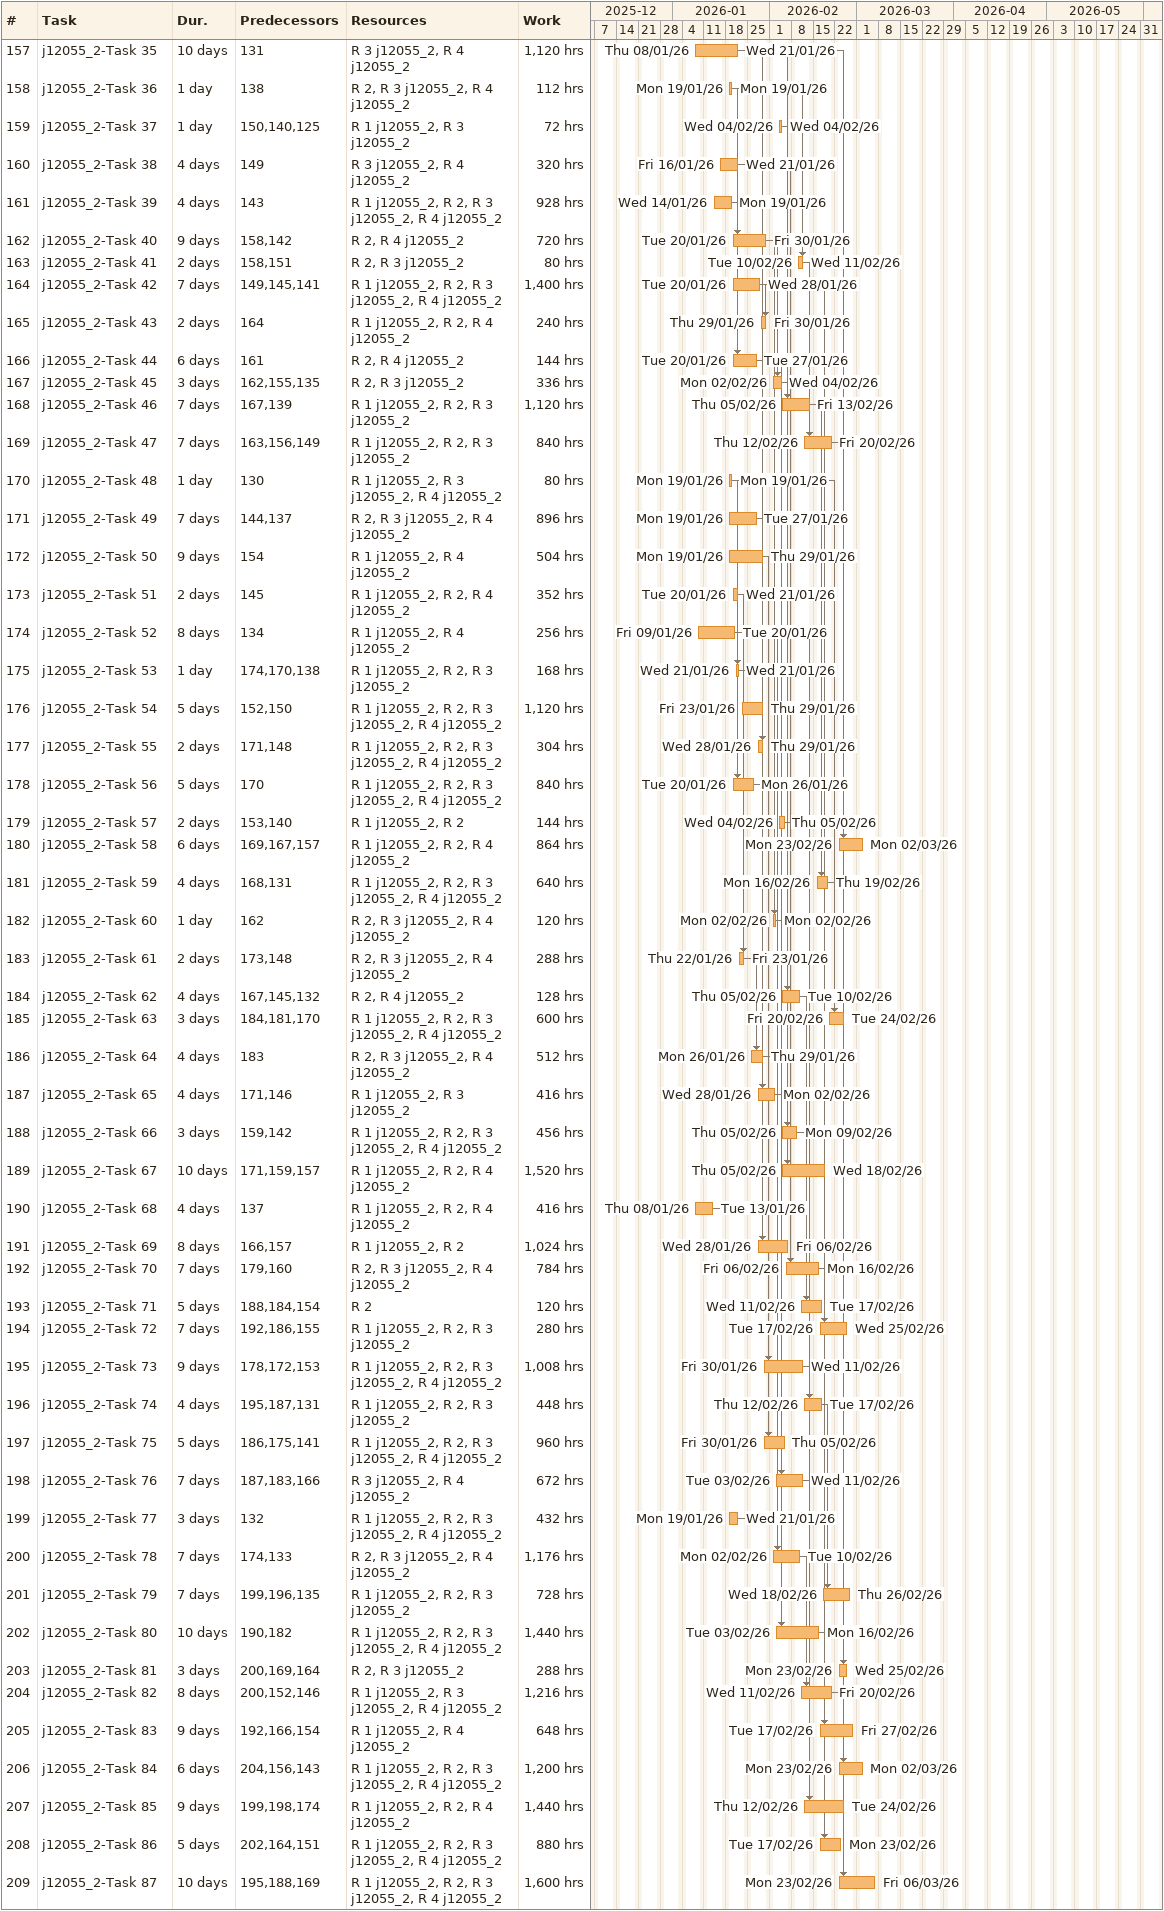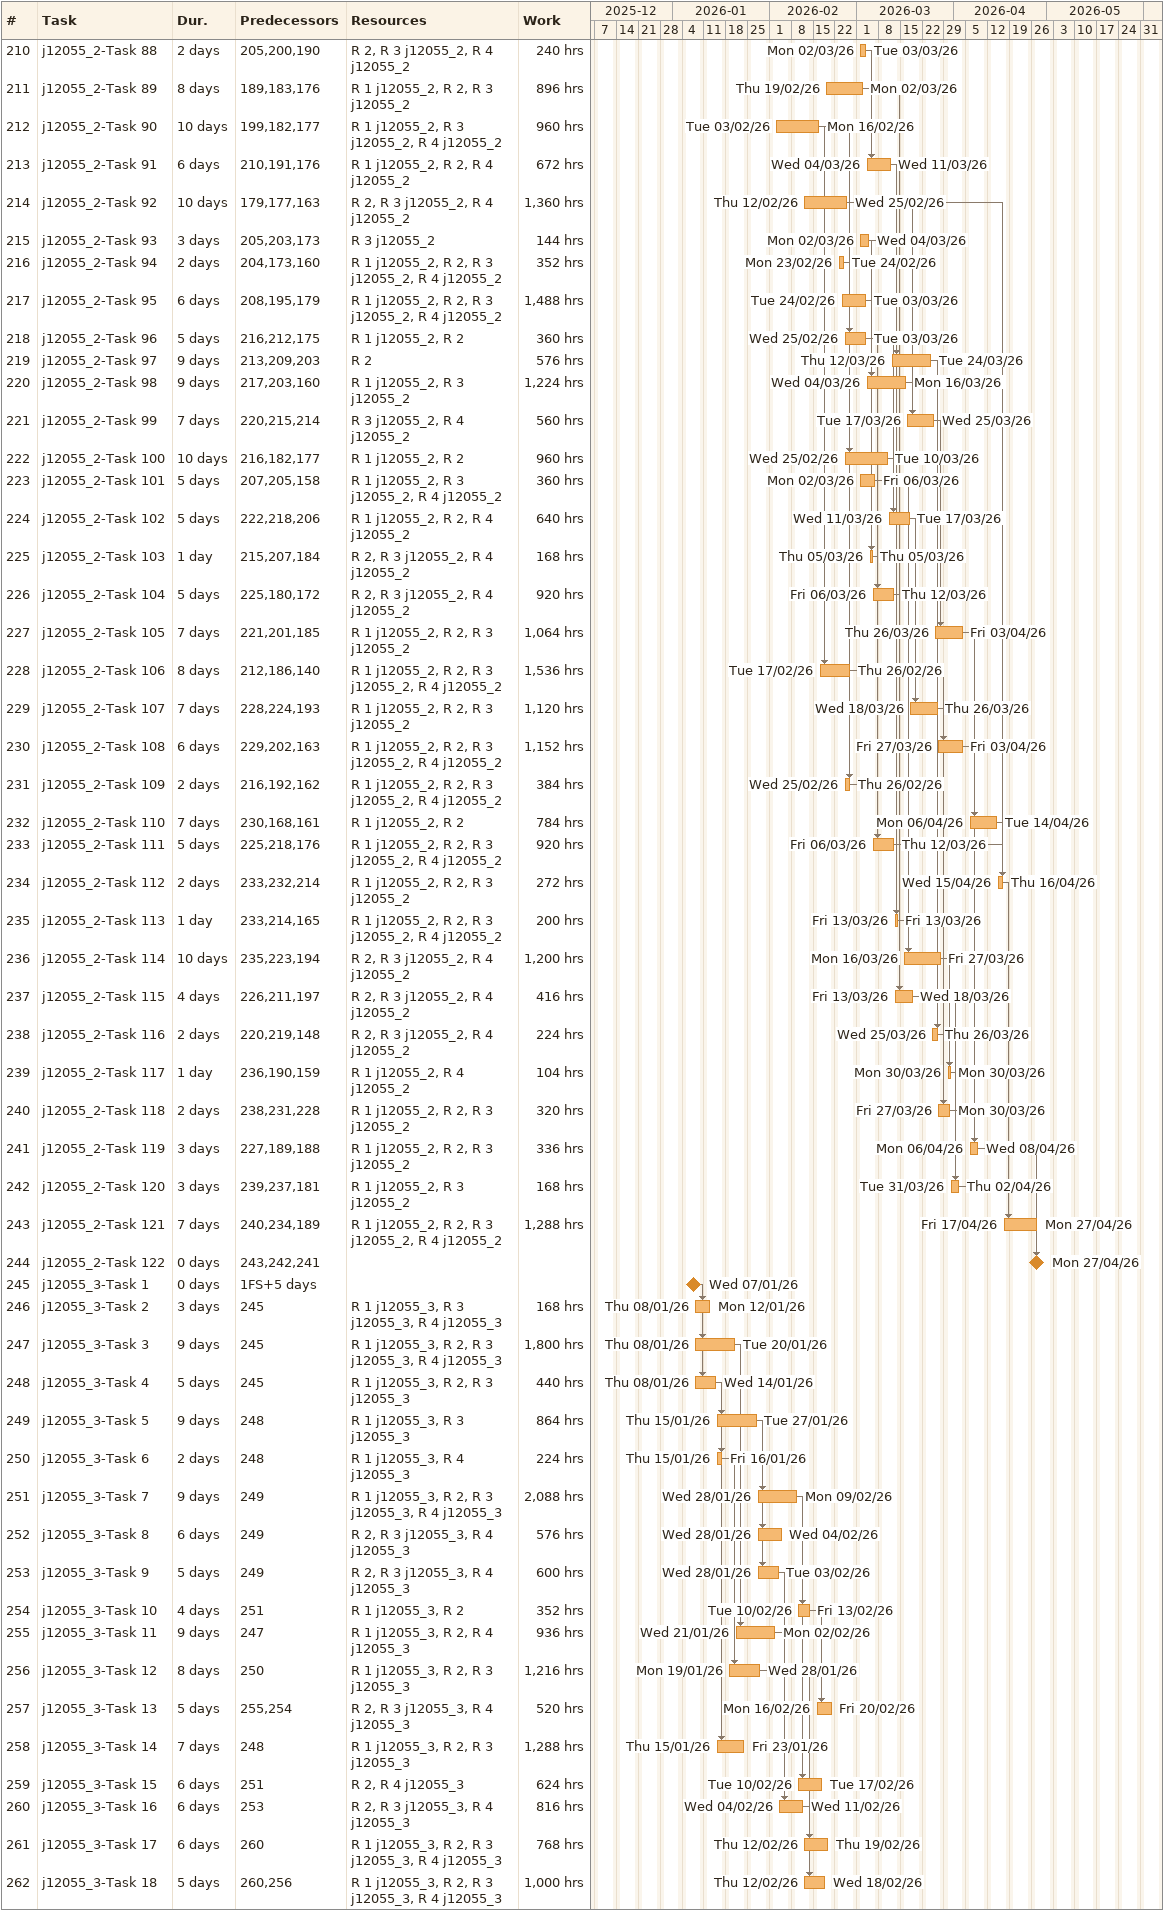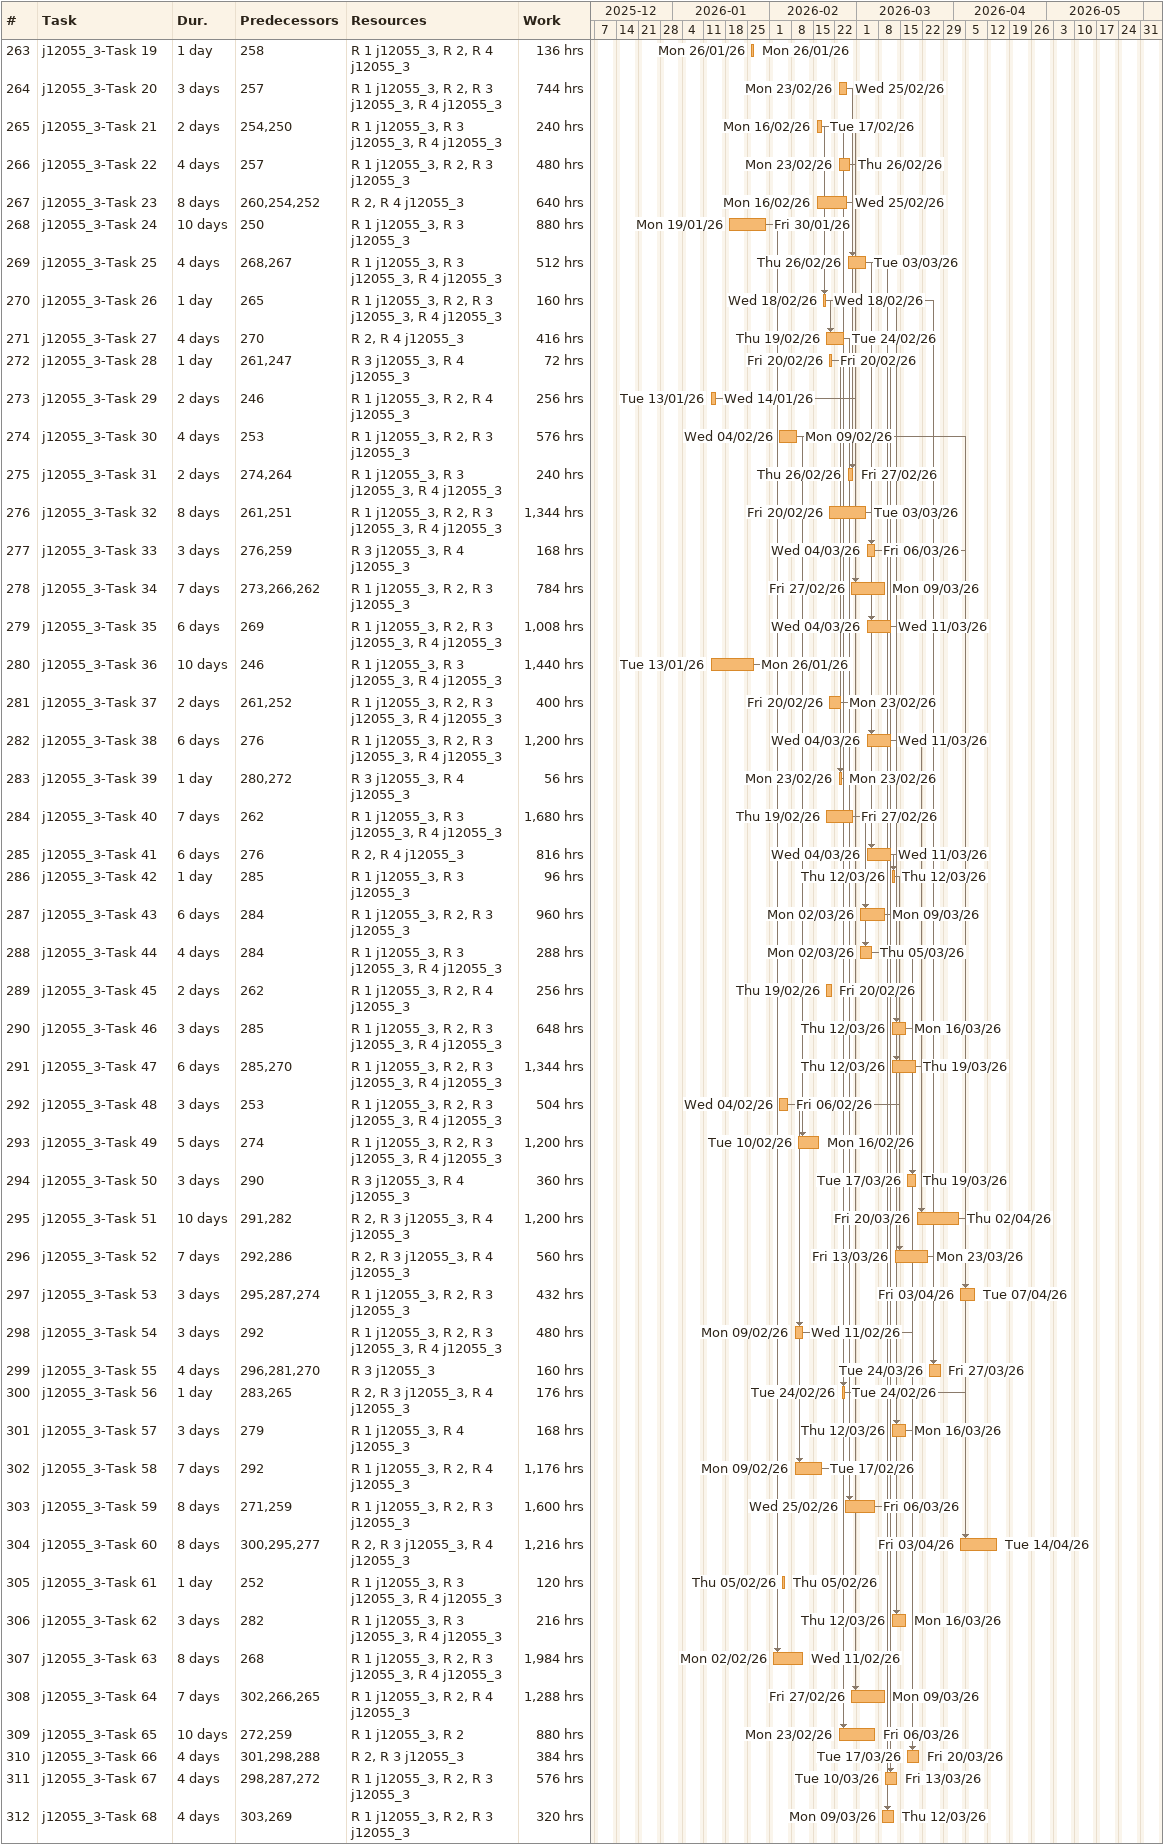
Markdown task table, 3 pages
| ID | Task | Duration | Start | Finish | Predecessors | Resources | Work (h) |
|---|---|---|---|---|---|---|---|
| 157 | j12055_2-Task 35 | 10d | 2026-01-08 | 2026-01-21 | 131 | R 3 j12055_2, R 4 j12055_2 | 1120 |
| 158 | j12055_2-Task 36 | 1d | 2026-01-19 | 2026-01-19 | 138 | R 2, R 3 j12055_2, R 4 j12055_2 | 112 |
| 159 | j12055_2-Task 37 | 1d | 2026-02-04 | 2026-02-04 | 150, 140, 125 | R 1 j12055_2, R 3 j12055_2 | 72 |
| 160 | j12055_2-Task 38 | 4d | 2026-01-16 | 2026-01-21 | 149 | R 3 j12055_2, R 4 j12055_2 | 320 |
| 161 | j12055_2-Task 39 | 4d | 2026-01-14 | 2026-01-19 | 143 | R 1 j12055_2, R 2, R 3 j12055_2, R 4 j12055_2 | 928 |
| 162 | j12055_2-Task 40 | 9d | 2026-01-20 | 2026-01-30 | 158, 142 | R 2, R 4 j12055_2 | 720 |
| 163 | j12055_2-Task 41 | 2d | 2026-02-10 | 2026-02-11 | 158, 151 | R 2, R 3 j12055_2 | 80 |
| 164 | j12055_2-Task 42 | 7d | 2026-01-20 | 2026-01-28 | 149, 145, 141 | R 1 j12055_2, R 2, R 3 j12055_2, R 4 j12055_2 | 1400 |
| 165 | j12055_2-Task 43 | 2d | 2026-01-29 | 2026-01-30 | 164 | R 1 j12055_2, R 2, R 4 j12055_2 | 240 |
| 166 | j12055_2-Task 44 | 6d | 2026-01-20 | 2026-01-27 | 161 | R 2, R 4 j12055_2 | 144 |
| 167 | j12055_2-Task 45 | 3d | 2026-02-02 | 2026-02-04 | 162, 155, 135 | R 2, R 3 j12055_2 | 336 |
| 168 | j12055_2-Task 46 | 7d | 2026-02-05 | 2026-02-13 | 167, 139 | R 1 j12055_2, R 2, R 3 j12055_2 | 1120 |
| 169 | j12055_2-Task 47 | 7d | 2026-02-12 | 2026-02-20 | 163, 156, 149 | R 1 j12055_2, R 2, R 3 j12055_2 | 840 |
| 170 | j12055_2-Task 48 | 1d | 2026-01-19 | 2026-01-19 | 130 | R 1 j12055_2, R 3 j12055_2, R 4 j12055_2 | 80 |
| 171 | j12055_2-Task 49 | 7d | 2026-01-19 | 2026-01-27 | 144, 137 | R 2, R 3 j12055_2, R 4 j12055_2 | 896 |
| 172 | j12055_2-Task 50 | 9d | 2026-01-19 | 2026-01-29 | 154 | R 1 j12055_2, R 4 j12055_2 | 504 |
| 173 | j12055_2-Task 51 | 2d | 2026-01-20 | 2026-01-21 | 145 | R 1 j12055_2, R 2, R 4 j12055_2 | 352 |
| 174 | j12055_2-Task 52 | 8d | 2026-01-09 | 2026-01-20 | 134 | R 1 j12055_2, R 4 j12055_2 | 256 |
| 175 | j12055_2-Task 53 | 1d | 2026-01-21 | 2026-01-21 | 174, 170, 138 | R 1 j12055_2, R 2, R 3 j12055_2 | 168 |
| 176 | j12055_2-Task 54 | 5d | 2026-01-23 | 2026-01-29 | 152, 150 | R 1 j12055_2, R 2, R 3 j12055_2, R 4 j12055_2 | 1120 |
| 177 | j12055_2-Task 55 | 2d | 2026-01-28 | 2026-01-29 | 171, 148 | R 1 j12055_2, R 2, R 3 j12055_2, R 4 j12055_2 | 304 |
| 178 | j12055_2-Task 56 | 5d | 2026-01-20 | 2026-01-26 | 170 | R 1 j12055_2, R 2, R 3 j12055_2, R 4 j12055_2 | 840 |
| 179 | j12055_2-Task 57 | 2d | 2026-02-04 | 2026-02-05 | 153, 140 | R 1 j12055_2, R 2 | 144 |
| 180 | j12055_2-Task 58 | 6d | 2026-02-23 | 2026-03-02 | 169, 167, 157 | R 1 j12055_2, R 2, R 4 j12055_2 | 864 |
| 181 | j12055_2-Task 59 | 4d | 2026-02-16 | 2026-02-19 | 168, 131 | R 1 j12055_2, R 2, R 3 j12055_2, R 4 j12055_2 | 640 |
| 182 | j12055_2-Task 60 | 1d | 2026-02-02 | 2026-02-02 | 162 | R 2, R 3 j12055_2, R 4 j12055_2 | 120 |
| 183 | j12055_2-Task 61 | 2d | 2026-01-22 | 2026-01-23 | 173, 148 | R 2, R 3 j12055_2, R 4 j12055_2 | 288 |
| 184 | j12055_2-Task 62 | 4d | 2026-02-05 | 2026-02-10 | 167, 145, 132 | R 2, R 4 j12055_2 | 128 |
| 185 | j12055_2-Task 63 | 3d | 2026-02-20 | 2026-02-24 | 184, 181, 170 | R 1 j12055_2, R 2, R 3 j12055_2, R 4 j12055_2 | 600 |
| 186 | j12055_2-Task 64 | 4d | 2026-01-26 | 2026-01-29 | 183 | R 2, R 3 j12055_2, R 4 j12055_2 | 512 |
| 187 | j12055_2-Task 65 | 4d | 2026-01-28 | 2026-02-02 | 171, 146 | R 1 j12055_2, R 3 j12055_2 | 416 |
| 188 | j12055_2-Task 66 | 3d | 2026-02-05 | 2026-02-09 | 159, 142 | R 1 j12055_2, R 2, R 3 j12055_2, R 4 j12055_2 | 456 |
| 189 | j12055_2-Task 67 | 10d | 2026-02-05 | 2026-02-18 | 171, 159, 157 | R 1 j12055_2, R 2, R 4 j12055_2 | 1520 |
| 190 | j12055_2-Task 68 | 4d | 2026-01-08 | 2026-01-13 | 137 | R 1 j12055_2, R 2, R 4 j12055_2 | 416 |
| 191 | j12055_2-Task 69 | 8d | 2026-01-28 | 2026-02-06 | 166, 157 | R 1 j12055_2, R 2 | 1024 |
| 192 | j12055_2-Task 70 | 7d | 2026-02-06 | 2026-02-16 | 179, 160 | R 2, R 3 j12055_2, R 4 j12055_2 | 784 |
| 193 | j12055_2-Task 71 | 5d | 2026-02-11 | 2026-02-17 | 188, 184, 154 | R 2 | 120 |
| 194 | j12055_2-Task 72 | 7d | 2026-02-17 | 2026-02-25 | 192, 186, 155 | R 1 j12055_2, R 2, R 3 j12055_2 | 280 |
| 195 | j12055_2-Task 73 | 9d | 2026-01-30 | 2026-02-11 | 178, 172, 153 | R 1 j12055_2, R 2, R 3 j12055_2, R 4 j12055_2 | 1008 |
| 196 | j12055_2-Task 74 | 4d | 2026-02-12 | 2026-02-17 | 195, 187, 131 | R 1 j12055_2, R 2, R 3 j12055_2 | 448 |
| 197 | j12055_2-Task 75 | 5d | 2026-01-30 | 2026-02-05 | 186, 175, 141 | R 1 j12055_2, R 2, R 3 j12055_2, R 4 j12055_2 | 960 |
| 198 | j12055_2-Task 76 | 7d | 2026-02-03 | 2026-02-11 | 187, 183, 166 | R 3 j12055_2, R 4 j12055_2 | 672 |
| 199 | j12055_2-Task 77 | 3d | 2026-01-19 | 2026-01-21 | 132 | R 1 j12055_2, R 2, R 3 j12055_2, R 4 j12055_2 | 432 |
| 200 | j12055_2-Task 78 | 7d | 2026-02-02 | 2026-02-10 | 174, 133 | R 2, R 3 j12055_2, R 4 j12055_2 | 1176 |
| 201 | j12055_2-Task 79 | 7d | 2026-02-18 | 2026-02-26 | 199, 196, 135 | R 1 j12055_2, R 2, R 3 j12055_2 | 728 |
| 202 | j12055_2-Task 80 | 10d | 2026-02-03 | 2026-02-16 | 190, 182 | R 1 j12055_2, R 2, R 3 j12055_2, R 4 j12055_2 | 1440 |
| 203 | j12055_2-Task 81 | 3d | 2026-02-23 | 2026-02-25 | 200, 169, 164 | R 2, R 3 j12055_2 | 288 |
| 204 | j12055_2-Task 82 | 8d | 2026-02-11 | 2026-02-20 | 200, 152, 146 | R 1 j12055_2, R 3 j12055_2, R 4 j12055_2 | 1216 |
| 205 | j12055_2-Task 83 | 9d | 2026-02-17 | 2026-02-27 | 192, 166, 154 | R 1 j12055_2, R 4 j12055_2 | 648 |
| 206 | j12055_2-Task 84 | 6d | 2026-02-23 | 2026-03-02 | 204, 156, 143 | R 1 j12055_2, R 2, R 3 j12055_2, R 4 j12055_2 | 1200 |
| 207 | j12055_2-Task 85 | 9d | 2026-02-12 | 2026-02-24 | 199, 198, 174 | R 1 j12055_2, R 2, R 4 j12055_2 | 1440 |
| 208 | j12055_2-Task 86 | 5d | 2026-02-17 | 2026-02-23 | 202, 164, 151 | R 1 j12055_2, R 2, R 3 j12055_2, R 4 j12055_2 | 880 |
| 209 | j12055_2-Task 87 | 10d | 2026-02-23 | 2026-03-06 | 195, 188, 169 | R 1 j12055_2, R 2, R 3 j12055_2, R 4 j12055_2 | 1600 |
| 210 | j12055_2-Task 88 | 2d | 2026-03-02 | 2026-03-03 | 205, 200, 190 | R 2, R 3 j12055_2, R 4 j12055_2 | 240 |
| 211 | j12055_2-Task 89 | 8d | 2026-02-19 | 2026-03-02 | 189, 183, 176 | R 1 j12055_2, R 2, R 3 j12055_2 | 896 |
| 212 | j12055_2-Task 90 | 10d | 2026-02-03 | 2026-02-16 | 199, 182, 177 | R 1 j12055_2, R 3 j12055_2, R 4 j12055_2 | 960 |
| 213 | j12055_2-Task 91 | 6d | 2026-03-04 | 2026-03-11 | 210, 191, 176 | R 1 j12055_2, R 2, R 4 j12055_2 | 672 |
| 214 | j12055_2-Task 92 | 10d | 2026-02-12 | 2026-02-25 | 179, 177, 163 | R 2, R 3 j12055_2, R 4 j12055_2 | 1360 |
| 215 | j12055_2-Task 93 | 3d | 2026-03-02 | 2026-03-04 | 205, 203, 173 | R 3 j12055_2 | 144 |
| 216 | j12055_2-Task 94 | 2d | 2026-02-23 | 2026-02-24 | 204, 173, 160 | R 1 j12055_2, R 2, R 3 j12055_2, R 4 j12055_2 | 352 |
| 217 | j12055_2-Task 95 | 6d | 2026-02-24 | 2026-03-03 | 208, 195, 179 | R 1 j12055_2, R 2, R 3 j12055_2, R 4 j12055_2 | 1488 |
| 218 | j12055_2-Task 96 | 5d | 2026-02-25 | 2026-03-03 | 216, 212, 175 | R 1 j12055_2, R 2 | 360 |
| 219 | j12055_2-Task 97 | 9d | 2026-03-12 | 2026-03-24 | 213, 209, 203 | R 2 | 576 |
| 220 | j12055_2-Task 98 | 9d | 2026-03-04 | 2026-03-16 | 217, 203, 160 | R 1 j12055_2, R 3 j12055_2 | 1224 |
| 221 | j12055_2-Task 99 | 7d | 2026-03-17 | 2026-03-25 | 220, 215, 214 | R 3 j12055_2, R 4 j12055_2 | 560 |
| 222 | j12055_2-Task 100 | 10d | 2026-02-25 | 2026-03-10 | 216, 182, 177 | R 1 j12055_2, R 2 | 960 |
| 223 | j12055_2-Task 101 | 5d | 2026-03-02 | 2026-03-06 | 207, 205, 158 | R 1 j12055_2, R 3 j12055_2, R 4 j12055_2 | 360 |
| 224 | j12055_2-Task 102 | 5d | 2026-03-11 | 2026-03-17 | 222, 218, 206 | R 1 j12055_2, R 2, R 4 j12055_2 | 640 |
| 225 | j12055_2-Task 103 | 1d | 2026-03-05 | 2026-03-05 | 215, 207, 184 | R 2, R 3 j12055_2, R 4 j12055_2 | 168 |
| 226 | j12055_2-Task 104 | 5d | 2026-03-06 | 2026-03-12 | 225, 180, 172 | R 2, R 3 j12055_2, R 4 j12055_2 | 920 |
| 227 | j12055_2-Task 105 | 7d | 2026-03-26 | 2026-04-03 | 221, 201, 185 | R 1 j12055_2, R 2, R 3 j12055_2 | 1064 |
| 228 | j12055_2-Task 106 | 8d | 2026-02-17 | 2026-02-26 | 212, 186, 140 | R 1 j12055_2, R 2, R 3 j12055_2, R 4 j12055_2 | 1536 |
| 229 | j12055_2-Task 107 | 7d | 2026-03-18 | 2026-03-26 | 228, 224, 193 | R 1 j12055_2, R 2, R 3 j12055_2 | 1120 |
| 230 | j12055_2-Task 108 | 6d | 2026-03-27 | 2026-04-03 | 229, 202, 163 | R 1 j12055_2, R 2, R 3 j12055_2, R 4 j12055_2 | 1152 |
| 231 | j12055_2-Task 109 | 2d | 2026-02-25 | 2026-02-26 | 216, 192, 162 | R 1 j12055_2, R 2, R 3 j12055_2, R 4 j12055_2 | 384 |
| 232 | j12055_2-Task 110 | 7d | 2026-04-06 | 2026-04-14 | 230, 168, 161 | R 1 j12055_2, R 2 | 784 |
| 233 | j12055_2-Task 111 | 5d | 2026-03-06 | 2026-03-12 | 225, 218, 176 | R 1 j12055_2, R 2, R 3 j12055_2, R 4 j12055_2 | 920 |
| 234 | j12055_2-Task 112 | 2d | 2026-04-15 | 2026-04-16 | 233, 232, 214 | R 1 j12055_2, R 2, R 3 j12055_2 | 272 |
| 235 | j12055_2-Task 113 | 1d | 2026-03-13 | 2026-03-13 | 233, 214, 165 | R 1 j12055_2, R 2, R 3 j12055_2, R 4 j12055_2 | 200 |
| 236 | j12055_2-Task 114 | 10d | 2026-03-16 | 2026-03-27 | 235, 223, 194 | R 2, R 3 j12055_2, R 4 j12055_2 | 1200 |
| 237 | j12055_2-Task 115 | 4d | 2026-03-13 | 2026-03-18 | 226, 211, 197 | R 2, R 3 j12055_2, R 4 j12055_2 | 416 |
| 238 | j12055_2-Task 116 | 2d | 2026-03-25 | 2026-03-26 | 220, 219, 148 | R 2, R 3 j12055_2, R 4 j12055_2 | 224 |
| 239 | j12055_2-Task 117 | 1d | 2026-03-30 | 2026-03-30 | 236, 190, 159 | R 1 j12055_2, R 4 j12055_2 | 104 |
| 240 | j12055_2-Task 118 | 2d | 2026-03-27 | 2026-03-30 | 238, 231, 228 | R 1 j12055_2, R 2, R 3 j12055_2 | 320 |
| 241 | j12055_2-Task 119 | 3d | 2026-04-06 | 2026-04-08 | 227, 189, 188 | R 1 j12055_2, R 2, R 3 j12055_2 | 336 |
| 242 | j12055_2-Task 120 | 3d | 2026-03-31 | 2026-04-02 | 239, 237, 181 | R 1 j12055_2, R 3 j12055_2 | 168 |
| 243 | j12055_2-Task 121 | 7d | 2026-04-17 | 2026-04-27 | 240, 234, 189 | R 1 j12055_2, R 2, R 3 j12055_2, R 4 j12055_2 | 1288 |
| 244 | j12055_2-Task 122 | 0d | 2026-04-27 | 2026-04-27 | 243, 242, 241 |  |  |
| 245 | j12055_3-Task 1 | 0d | 2026-01-07 | 2026-01-07 | 1FS+5d |  |  |
| 246 | j12055_3-Task 2 | 3d | 2026-01-08 | 2026-01-12 | 245 | R 1 j12055_3, R 3 j12055_3, R 4 j12055_3 | 168 |
| 247 | j12055_3-Task 3 | 9d | 2026-01-08 | 2026-01-20 | 245 | R 1 j12055_3, R 2, R 3 j12055_3, R 4 j12055_3 | 1800 |
| 248 | j12055_3-Task 4 | 5d | 2026-01-08 | 2026-01-14 | 245 | R 1 j12055_3, R 2, R 3 j12055_3 | 440 |
| 249 | j12055_3-Task 5 | 9d | 2026-01-15 | 2026-01-27 | 248 | R 1 j12055_3, R 3 j12055_3 | 864 |
| 250 | j12055_3-Task 6 | 2d | 2026-01-15 | 2026-01-16 | 248 | R 1 j12055_3, R 4 j12055_3 | 224 |
| 251 | j12055_3-Task 7 | 9d | 2026-01-28 | 2026-02-09 | 249 | R 1 j12055_3, R 2, R 3 j12055_3, R 4 j12055_3 | 2088 |
| 252 | j12055_3-Task 8 | 6d | 2026-01-28 | 2026-02-04 | 249 | R 2, R 3 j12055_3, R 4 j12055_3 | 576 |
| 253 | j12055_3-Task 9 | 5d | 2026-01-28 | 2026-02-03 | 249 | R 2, R 3 j12055_3, R 4 j12055_3 | 600 |
| 254 | j12055_3-Task 10 | 4d | 2026-02-10 | 2026-02-13 | 251 | R 1 j12055_3, R 2 | 352 |
| 255 | j12055_3-Task 11 | 9d | 2026-01-21 | 2026-02-02 | 247 | R 1 j12055_3, R 2, R 4 j12055_3 | 936 |
| 256 | j12055_3-Task 12 | 8d | 2026-01-19 | 2026-01-28 | 250 | R 1 j12055_3, R 2, R 3 j12055_3 | 1216 |
| 257 | j12055_3-Task 13 | 5d | 2026-02-16 | 2026-02-20 | 255, 254 | R 2, R 3 j12055_3, R 4 j12055_3 | 520 |
| 258 | j12055_3-Task 14 | 7d | 2026-01-15 | 2026-01-23 | 248 | R 1 j12055_3, R 2, R 3 j12055_3 | 1288 |
| 259 | j12055_3-Task 15 | 6d | 2026-02-10 | 2026-02-17 | 251 | R 2, R 4 j12055_3 | 624 |
| 260 | j12055_3-Task 16 | 6d | 2026-02-04 | 2026-02-11 | 253 | R 2, R 3 j12055_3, R 4 j12055_3 | 816 |
| 261 | j12055_3-Task 17 | 6d | 2026-02-12 | 2026-02-19 | 260 | R 1 j12055_3, R 2, R 3 j12055_3, R 4 j12055_3 | 768 |
| 262 | j12055_3-Task 18 | 5d | 2026-02-12 | 2026-02-18 | 260, 256 | R 1 j12055_3, R 2, R 3 j12055_3, R 4 j12055_3 | 1000 |
| 263 | j12055_3-Task 19 | 1d | 2026-01-26 | 2026-01-26 | 258 | R 1 j12055_3, R 2, R 4 j12055_3 | 136 |
| 264 | j12055_3-Task 20 | 3d | 2026-02-23 | 2026-02-25 | 257 | R 1 j12055_3, R 2, R 3 j12055_3, R 4 j12055_3 | 744 |
| 265 | j12055_3-Task 21 | 2d | 2026-02-16 | 2026-02-17 | 254, 250 | R 1 j12055_3, R 3 j12055_3, R 4 j12055_3 | 240 |
| 266 | j12055_3-Task 22 | 4d | 2026-02-23 | 2026-02-26 | 257 | R 1 j12055_3, R 2, R 3 j12055_3 | 480 |
| 267 | j12055_3-Task 23 | 8d | 2026-02-16 | 2026-02-25 | 260, 254, 252 | R 2, R 4 j12055_3 | 640 |
| 268 | j12055_3-Task 24 | 10d | 2026-01-19 | 2026-01-30 | 250 | R 1 j12055_3, R 3 j12055_3 | 880 |
| 269 | j12055_3-Task 25 | 4d | 2026-02-26 | 2026-03-03 | 268, 267 | R 1 j12055_3, R 3 j12055_3, R 4 j12055_3 | 512 |
| 270 | j12055_3-Task 26 | 1d | 2026-02-18 | 2026-02-18 | 265 | R 1 j12055_3, R 2, R 3 j12055_3, R 4 j12055_3 | 160 |
| 271 | j12055_3-Task 27 | 4d | 2026-02-19 | 2026-02-24 | 270 | R 2, R 4 j12055_3 | 416 |
| 272 | j12055_3-Task 28 | 1d | 2026-02-20 | 2026-02-20 | 261, 247 | R 3 j12055_3, R 4 j12055_3 | 72 |
| 273 | j12055_3-Task 29 | 2d | 2026-01-13 | 2026-01-14 | 246 | R 1 j12055_3, R 2, R 4 j12055_3 | 256 |
| 274 | j12055_3-Task 30 | 4d | 2026-02-04 | 2026-02-09 | 253 | R 1 j12055_3, R 2, R 3 j12055_3 | 576 |
| 275 | j12055_3-Task 31 | 2d | 2026-02-26 | 2026-02-27 | 274, 264 | R 1 j12055_3, R 3 j12055_3, R 4 j12055_3 | 240 |
| 276 | j12055_3-Task 32 | 8d | 2026-02-20 | 2026-03-03 | 261, 251 | R 1 j12055_3, R 2, R 3 j12055_3, R 4 j12055_3 | 1344 |
| 277 | j12055_3-Task 33 | 3d | 2026-03-04 | 2026-03-06 | 276, 259 | R 3 j12055_3, R 4 j12055_3 | 168 |
| 278 | j12055_3-Task 34 | 7d | 2026-02-27 | 2026-03-09 | 273, 266, 262 | R 1 j12055_3, R 2, R 3 j12055_3 | 784 |
| 279 | j12055_3-Task 35 | 6d | 2026-03-04 | 2026-03-11 | 269 | R 1 j12055_3, R 2, R 3 j12055_3, R 4 j12055_3 | 1008 |
| 280 | j12055_3-Task 36 | 10d | 2026-01-13 | 2026-01-26 | 246 | R 1 j12055_3, R 3 j12055_3, R 4 j12055_3 | 1440 |
| 281 | j12055_3-Task 37 | 2d | 2026-02-20 | 2026-02-23 | 261, 252 | R 1 j12055_3, R 2, R 3 j12055_3, R 4 j12055_3 | 400 |
| 282 | j12055_3-Task 38 | 6d | 2026-03-04 | 2026-03-11 | 276 | R 1 j12055_3, R 2, R 3 j12055_3, R 4 j12055_3 | 1200 |
| 283 | j12055_3-Task 39 | 1d | 2026-02-23 | 2026-02-23 | 280, 272 | R 3 j12055_3, R 4 j12055_3 | 56 |
| 284 | j12055_3-Task 40 | 7d | 2026-02-19 | 2026-02-27 | 262 | R 1 j12055_3, R 3 j12055_3, R 4 j12055_3 | 1680 |
| 285 | j12055_3-Task 41 | 6d | 2026-03-04 | 2026-03-11 | 276 | R 2, R 4 j12055_3 | 816 |
| 286 | j12055_3-Task 42 | 1d | 2026-03-12 | 2026-03-12 | 285 | R 1 j12055_3, R 3 j12055_3 | 96 |
| 287 | j12055_3-Task 43 | 6d | 2026-03-02 | 2026-03-09 | 284 | R 1 j12055_3, R 2, R 3 j12055_3 | 960 |
| 288 | j12055_3-Task 44 | 4d | 2026-03-02 | 2026-03-05 | 284 | R 1 j12055_3, R 3 j12055_3, R 4 j12055_3 | 288 |
| 289 | j12055_3-Task 45 | 2d | 2026-02-19 | 2026-02-20 | 262 | R 1 j12055_3, R 2, R 4 j12055_3 | 256 |
| 290 | j12055_3-Task 46 | 3d | 2026-03-12 | 2026-03-16 | 285 | R 1 j12055_3, R 2, R 3 j12055_3, R 4 j12055_3 | 648 |
| 291 | j12055_3-Task 47 | 6d | 2026-03-12 | 2026-03-19 | 285, 270 | R 1 j12055_3, R 2, R 3 j12055_3, R 4 j12055_3 | 1344 |
| 292 | j12055_3-Task 48 | 3d | 2026-02-04 | 2026-02-06 | 253 | R 1 j12055_3, R 2, R 3 j12055_3, R 4 j12055_3 | 504 |
| 293 | j12055_3-Task 49 | 5d | 2026-02-10 | 2026-02-16 | 274 | R 1 j12055_3, R 2, R 3 j12055_3, R 4 j12055_3 | 1200 |
| 294 | j12055_3-Task 50 | 3d | 2026-03-17 | 2026-03-19 | 290 | R 3 j12055_3, R 4 j12055_3 | 360 |
| 295 | j12055_3-Task 51 | 10d | 2026-03-20 | 2026-04-02 | 291, 282 | R 2, R 3 j12055_3, R 4 j12055_3 | 1200 |
| 296 | j12055_3-Task 52 | 7d | 2026-03-13 | 2026-03-23 | 292, 286 | R 2, R 3 j12055_3, R 4 j12055_3 | 560 |
| 297 | j12055_3-Task 53 | 3d | 2026-04-03 | 2026-04-07 | 295, 287, 274 | R 1 j12055_3, R 2, R 3 j12055_3 | 432 |
| 298 | j12055_3-Task 54 | 3d | 2026-02-09 | 2026-02-11 | 292 | R 1 j12055_3, R 2, R 3 j12055_3, R 4 j12055_3 | 480 |
| 299 | j12055_3-Task 55 | 4d | 2026-03-24 | 2026-03-27 | 296, 281, 270 | R 3 j12055_3 | 160 |
| 300 | j12055_3-Task 56 | 1d | 2026-02-24 | 2026-02-24 | 283, 265 | R 2, R 3 j12055_3, R 4 j12055_3 | 176 |
| 301 | j12055_3-Task 57 | 3d | 2026-03-12 | 2026-03-16 | 279 | R 1 j12055_3, R 4 j12055_3 | 168 |
| 302 | j12055_3-Task 58 | 7d | 2026-02-09 | 2026-02-17 | 292 | R 1 j12055_3, R 2, R 4 j12055_3 | 1176 |
| 303 | j12055_3-Task 59 | 8d | 2026-02-25 | 2026-03-06 | 271, 259 | R 1 j12055_3, R 2, R 3 j12055_3 | 1600 |
| 304 | j12055_3-Task 60 | 8d | 2026-04-03 | 2026-04-14 | 300, 295, 277 | R 2, R 3 j12055_3, R 4 j12055_3 | 1216 |
| 305 | j12055_3-Task 61 | 1d | 2026-02-05 | 2026-02-05 | 252 | R 1 j12055_3, R 3 j12055_3, R 4 j12055_3 | 120 |
| 306 | j12055_3-Task 62 | 3d | 2026-03-12 | 2026-03-16 | 282 | R 1 j12055_3, R 3 j12055_3, R 4 j12055_3 | 216 |
| 307 | j12055_3-Task 63 | 8d | 2026-02-02 | 2026-02-11 | 268 | R 1 j12055_3, R 2, R 3 j12055_3, R 4 j12055_3 | 1984 |
| 308 | j12055_3-Task 64 | 7d | 2026-02-27 | 2026-03-09 | 302, 266, 265 | R 1 j12055_3, R 2, R 4 j12055_3 | 1288 |
| 309 | j12055_3-Task 65 | 10d | 2026-02-23 | 2026-03-06 | 272, 259 | R 1 j12055_3, R 2 | 880 |
| 310 | j12055_3-Task 66 | 4d | 2026-03-17 | 2026-03-20 | 301, 298, 288 | R 2, R 3 j12055_3 | 384 |
| 311 | j12055_3-Task 67 | 4d | 2026-03-10 | 2026-03-13 | 298, 287, 272 | R 1 j12055_3, R 2, R 3 j12055_3 | 576 |
| 312 | j12055_3-Task 68 | 4d | 2026-03-09 | 2026-03-12 | 303, 269 | R 1 j12055_3, R 2, R 3 j12055_3 | 320 |
